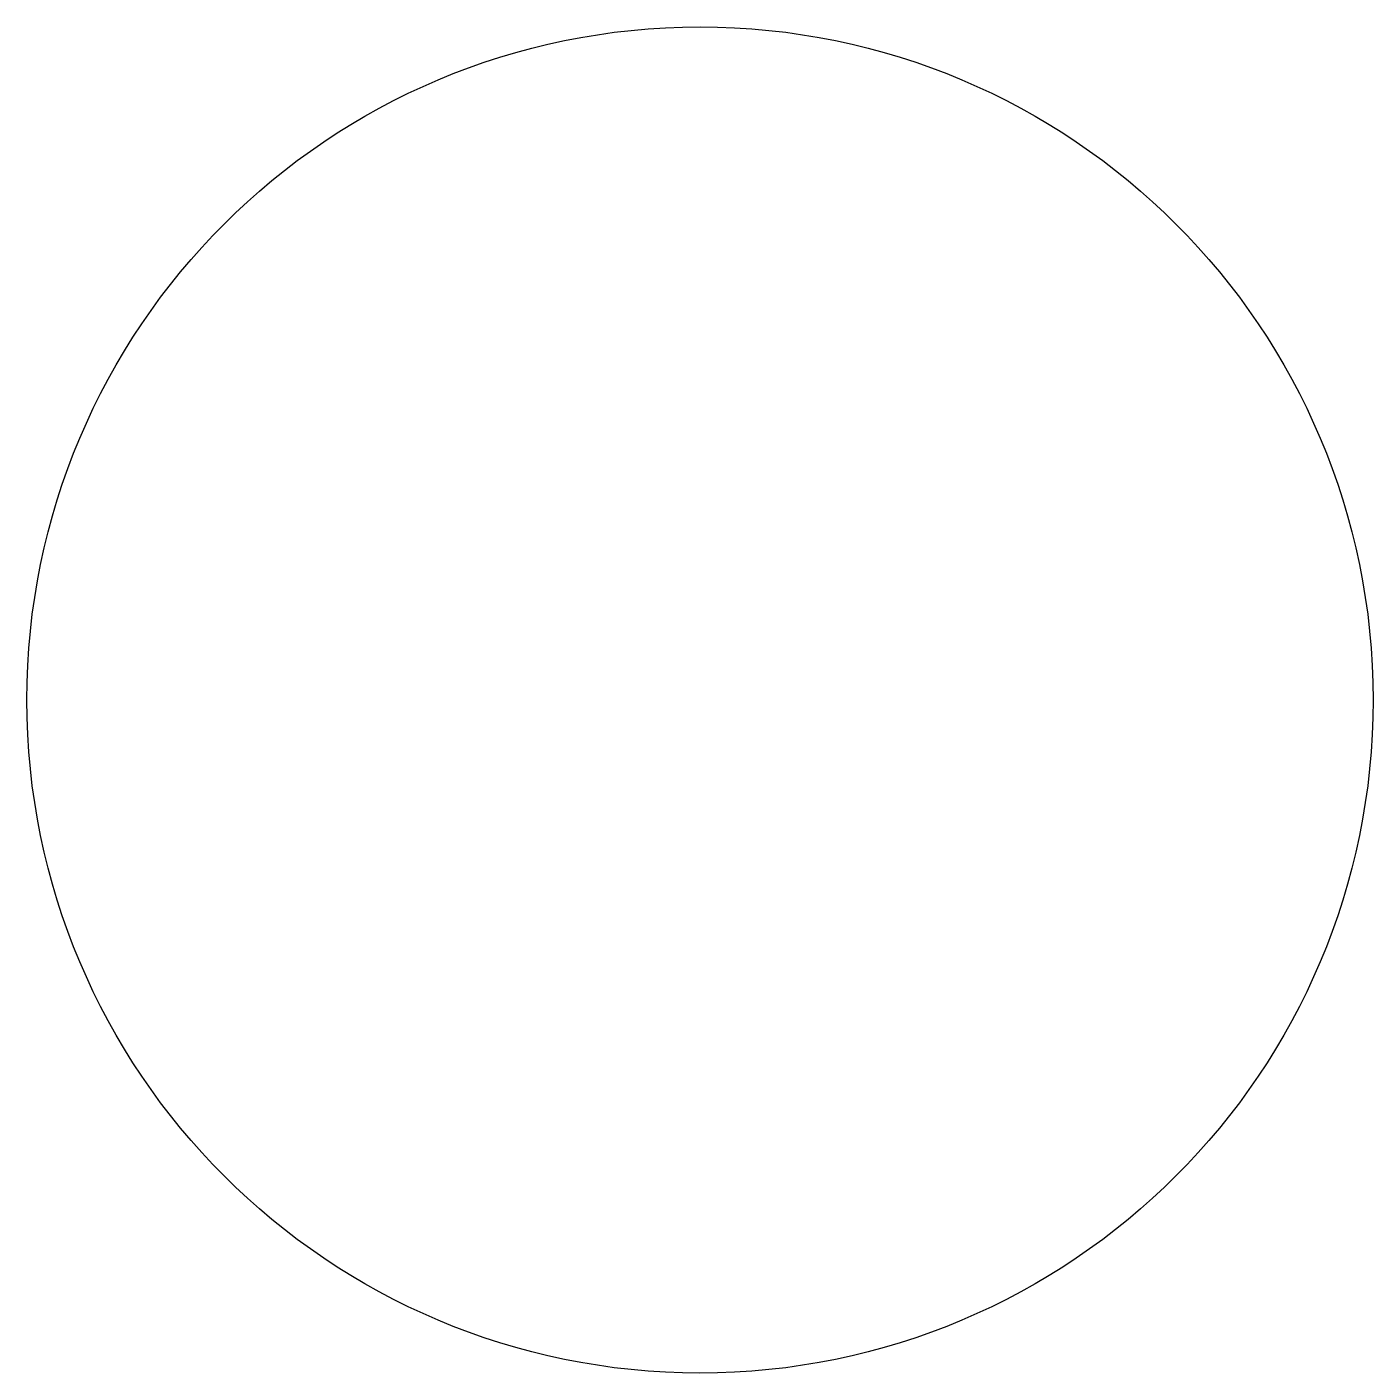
# Model space of a CAD drawing. Header units: inches. Extents: x -140 to 140, y -140 to 140.
import ezdxf

# ---------------------------------------------------------------- set-up
doc = ezdxf.new("R2010")
doc.units = ezdxf.units.IN
doc.header["$MEASUREMENT"] = 0
doc.linetypes.add('Continuous2', pattern=[0])
doc.layers.add('silk 280mm circle', color=1, linetype='Continuous')

msp = doc.modelspace()

# ---------------------------------------------------------------- linework, layer by layer
at = {"layer": 'silk 280mm circle', "color": 9, "linetype": 'Continuous2', "lineweight": -3, "true_color": 0xc0c0c0}
msp.add_circle((0, 0), 140, dxfattribs=at)

doc.saveas('drawing.dxf')
